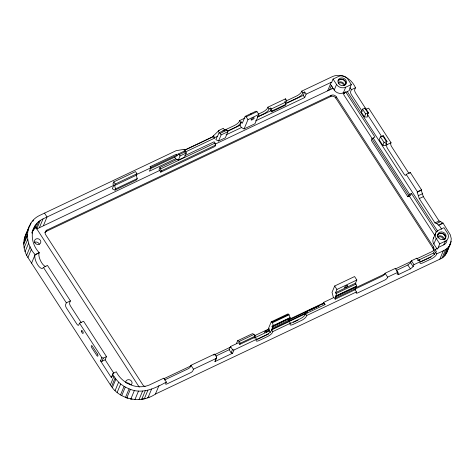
<?xml version="1.0" encoding="UTF-8"?>
<svg xmlns="http://www.w3.org/2000/svg" width="475" height="475" viewBox="0 0 475 475"><rect width="100%" height="100%" fill="white"/><g stroke="black" fill="none" stroke-linecap="round" stroke-linejoin="round"><path stroke-width="0.71" d="M31.564 263.138L35.138 254.6C24.415 243.574 24.391 222.846 39.366 215.567L176.094 150.706L184.342 149.304L185.624 151.287L184.496 151.822M29.278 226.177L25.709 234.709C22.313 242.054 23.613 250.901 27.948 257.551L110.366 384.869C119.391 399.95 141.051 404.035 155.42 394.072L440.842 258.703L443.585 256.987L446.405 253.496L450.716 243.194L451.25 238.741L450.348 234.864L442.949 222.947L438.87 224.883L438.668 225.37L436.679 223.499L434.999 222.912L419.259 198.586L417.216 192.227L417.424 191.74L421.497 189.804L410.269 172.455L406.202 174.384L405.947 174.996A2.707 1.039 64.6 0 1 404.035 174.046L387.612 148.669A2.707 1.039 64.6 0 1 386.715 145.285L386.971 144.673L391.038 142.743L368.642 108.128L365.732 109.505M113.751 185.369L112.314 188.795L114.998 190.131L136.693 179.841L137.204 178.624L136.313 175.233L136.931 173.761L135.529 171.588L113.828 181.877L112.907 184.068L113.751 185.369L43.041 218.892C29.046 225.322 29.652 242.517 39.205 252.676L39.104 252.92A7.938 3.046 64.6 0 0 40.618 260.906A7.938 3.046 64.6 0 0 45.861 266.552M100.504 360.858L101.971 361.297L105.135 359.795L106.471 356.606L83.582 321.231L79.509 323.16L101.84 357.669L100.504 360.858L111.453 377.773L113.133 373.291L116.292 371.788C122.063 383.545 136.99 390.123 149.298 385.023L163.833 378.159L166.363 382.06L165.65 383.77A2.167 0.653 -32.9 0 0 167.052 383.889L190.552 372.744A2.167 0.653 -32.9 0 0 192.773 370.91L193.485 369.2L216.315 358.376L216.653 357.081L214.688 354.047L190.956 365.299L190.243 367.003A2.167 0.653 -32.9 0 1 188.029 368.838L164.522 379.982M111.453 377.773L113.133 373.291M255.419 337.577L256.542 339.31L233.943 350.022L232.607 353.204L214.979 361.564L216.653 357.081M322.774 304.439L323.635 302.391L334.05 297.451L335.178 299.185L335.712 297.896L335.356 296.543L335.819 295.432L336.377 296.293L356.268 286.87L356.594 286.092L355.496 283.195L356.82 280.024L354.576 276.551L334.685 285.986L332.031 292.327L333.468 297.748M184.692 155.752L214.16 141.787L215.003 143.082L215.537 145.118L214.979 146.46L160.734 172.176L159.048 169.575L159.915 167.503L177.323 159.25M24.48 238.153L28.049 229.615M24.201 239.341L27.77 230.808M28.049 230.203L28.868 228.237M29.42 226.919L31.065 222.983M23.762 243.004L27.33 234.466M32.834 221.427L33.381 220.115M23.75 244.239L27.318 235.707M24.118 247.98L27.687 239.442M32.163 231.913L33.731 228.16M32.193 232.263L32.716 231.01M31.962 233.249L32.484 232.002M31.938 232.631L35.215 225.518M33.125 230.518L34.354 228.897L36.444 223.897M25.08 251.679L28.648 243.147M35.88 228.291L38.629 221.724M40.286 220.465L36.718 228.998L160.087 170.258M26.618 255.265L30.192 246.727M39.473 227.43L43.041 218.892M27.948 257.551L31.522 249.013M43.451 225.542L47.019 217.01L44.507 213.132M44.917 232.703A3.794 3.313 22.7 0 1 46.342 231.355L46.853 230.138L331.182 95.315A3.794 3.313 22.7 0 1 336.312 96.853L433.443 246.935A3.794 3.313 22.7 0 1 432.244 251.471L416.818 258.786M81.278 322.638A2.707 1.039 64.6 0 1 80.898 322.115L70.543 306.114A2.707 1.039 64.6 0 1 69.647 302.723L70.413 300.895L47.435 265.388L43.261 267.562A7.938 3.046 64.6 0 1 37.656 264.777A7.938 3.046 64.6 0 1 35.037 254.849L39.104 252.92M70.413 300.895L66.346 302.824L65.58 304.653A2.707 1.039 64.6 0 0 66.47 308.043L76.831 324.045A2.707 1.039 64.6 0 0 78.743 324.995L79.509 323.16M150.148 166.695L150.854 167.776L149.423 171.196L175.643 158.751L178.327 160.081L184.621 157.1L186.348 152.956L185.511 151.656L184.359 151.086L178.066 154.072L177.353 155.776L176.368 154.256L150.148 166.695L150.415 167.705L176.635 155.277L176.368 154.256M160.734 172.176L161.292 170.834L159.915 167.503M176.635 155.277L176.124 156.495L150.563 168.613M178.327 160.081L180.055 155.942L186.348 152.956M184.039 150.035L184.342 149.304M185.102 149.857L212.26 136.978L219.076 130.328L223.363 128.292L224.485 130.025L224.135 130.868M110.366 384.869L113.935 376.331M185.321 152.018L214.284 138.284L214.593 137.554L217.437 136.479L218.975 132.816L225.756 129.604L226.908 130.174L227.893 131.7L225.34 137.792L218.559 141.01L215.876 139.674L217.301 136.266M111.512 386.614L115.081 378.076L112.789 374.585M218.536 131.617L219.076 130.328M112.32 387.683L115.888 379.151L115.081 378.076M218.559 141.01L221.107 134.906L227.893 131.7M115.051 390.705L118.625 382.167L115.888 379.151M117.111 392.522L120.686 383.984L118.625 382.167M120.513 394.915L124.082 386.377L120.686 383.984M121.713 395.616L125.287 387.077L124.082 386.377M244.963 118.049L239.638 120.573L239.287 121.422A4.875 1.467 -32.9 0 1 234.3 125.543L226.159 129.402A4.875 1.467 -32.9 0 1 224.058 130.102M125.501 397.403L129.069 388.865L125.287 387.077M241.437 121.986L240.018 125.394L241.419 127.561L244.085 128.921L254.933 123.773L258.822 114.481L256.999 111.661L256.043 111.186L245.195 116.333L242.28 123.292L241.437 121.986L240.409 123.156A4.875 1.467 -32.9 0 1 235.422 127.276L227.282 131.136M126.023 397.557L126.807 397.884L130.376 389.352C142.815 394.292 155.61 388.057 166.363 382.06M130.287 398.834L130.833 398.994L134.401 390.462M244.085 128.921L247.974 119.629L258.822 114.481M134.936 399.57L138.504 391.038M139.027 399.6L142.595 391.067M141.71 399.315L145.279 390.777M141.17 399.344L144.317 398.786L147.891 390.248M255.568 120.87L304.701 97.553L306.126 94.151L304.724 91.978L302.919 92.839L302.563 93.682A4.875 1.467 -32.9 0 1 297.576 97.808L289.441 101.668A4.875 1.467 -32.9 0 1 286.288 101.401L286.645 100.552L285.522 98.818L267.894 107.178L267.538 108.021A4.875 1.467 -32.9 0 1 262.55 112.147L258.168 114.226M148.052 397.551L151.62 389.019M270.821 108.057L270.156 109.642L271.563 111.809L271.92 110.954L270.821 108.057L269.016 108.912L268.66 109.761A4.875 1.467 -32.9 0 1 263.673 113.881L257.414 116.85M155.42 394.072L158.988 385.54M285.166 99.667L285.522 98.818M286.645 100.552L284.834 101.413L285.932 104.31L285.576 105.165L271.563 111.809M366.344 109.529A2.707 1.039 64.6 0 1 365.958 109.007L355.603 92.999A2.707 1.039 64.6 0 1 354.706 89.615L355.472 87.786C351.91 79.177 341.893 72.627 332.702 76.469L301.797 91.105L301.441 91.948A4.875 1.467 -32.9 0 1 296.453 96.075L288.319 99.928A4.875 1.467 -32.9 0 1 286.211 100.635M285.35 103.894L303.299 95.386L304.724 91.978M215.056 144.204L327.673 90.82L331.241 82.288L331.526 82.727L333.058 79.07L338.705 76.392A6.733 5.878 22.7 0 1 347.813 79.117L351.322 84.538L349.79 88.196L350.277 87.97L351.405 89.716L350.639 91.544A2.707 1.039 64.6 0 0 351.536 94.929L361.891 110.936A2.707 1.039 64.6 0 0 362.271 111.459M214.979 361.564L216.315 358.376M327.673 90.82L329.531 89.941L331.455 85.334M329.531 89.941L331.883 88.831L332.708 86.854M46.342 231.355L330.677 96.538L331.182 95.315M343.36 92.809A6.775 5.914 22.7 0 1 334.198 90.066L336.543 84.461L333.058 79.07M215.994 355.983L229.182 349.731L230.512 346.542L238.652 342.689L239.774 344.423L254.683 337.351L255.2 336.14L254.078 334.406L252.534 333.652L237.619 340.723L236.502 343.395M433.396 250.741A3.794 3.313 22.7 0 0 432.933 248.152L335.801 98.07L336.312 96.853M351.322 84.538L345.705 87.204L343.051 93.545L349.155 90.648L350.277 87.97M344.636 92.203L343.651 94.561L372.174 138.635M272.139 329.644L271.86 329.211L272.401 327.916L272.044 326.562L272.448 325.607L273.107 326.23L289.833 318.298L290.13 317.579L288.741 314.284L287.975 313.904L271.249 321.836L268.595 328.178L269.313 330.885L270.364 332.512M273.107 326.23L273.41 325.512L290.13 317.579M355.247 287.114L355.603 288.467L355.068 289.756L356.47 291.923L306.719 315.519L306.363 316.362A4.875 1.467 -32.9 0 1 301.376 320.488L293.241 324.348A4.875 1.467 -32.9 0 1 290.088 324.081L290.445 323.232L289.322 321.498L271.694 329.858L271.338 330.707A4.875 1.467 -32.9 0 1 266.35 334.827L258.216 338.687A4.875 1.467 -32.9 0 1 256.108 339.387M290.445 323.232L272.816 331.592L272.46 332.441A4.875 1.467 -32.9 0 1 267.478 336.561L259.338 340.421A4.875 1.467 -32.9 0 1 256.185 340.153L256.542 339.31M272.044 326.562L288.77 318.63L289.127 319.984L288.586 321.284L288.859 321.723M345.533 91.651L374.9 137.02L371.984 138.795L371.319 140.38L407.811 196.769L410.525 195.486L411.392 193.408L436.317 231.925M304.855 314.598L306.025 311.796L323.659 303.436L325.031 304.57L305.597 313.785L305.241 314.628A4.875 1.467 -32.9 0 1 300.253 318.755L292.119 322.608A4.875 1.467 -32.9 0 1 290.011 323.315M386.401 143.824L385.949 144.038L386.282 143.236L385.759 143.189L387.03 141.455L383.378 135.82L380.422 136.83L379.192 139.757L382.844 145.398L385.647 145.635L386.401 143.824L386.971 144.673M383.064 136.568L383.378 135.82M382.844 145.398L384.067 142.47L387.03 141.455M391.038 142.743L390.782 143.355A2.707 1.039 64.6 0 0 391.679 146.739L408.102 172.116A2.707 1.039 64.6 0 0 409.242 173.292M336.377 296.293L336.704 295.527L335.605 292.63L336.929 289.459L356.82 280.024M410.014 173.066L410.269 172.455M407.811 196.769L408.476 195.183L411.392 193.408M418.279 260.549L419.282 259.878L420.405 261.612L413.968 264.658L413.149 266.612L410.382 268.897L398.858 274.366L397.106 274.217L397.919 272.264L395.396 268.363L385.1 273.244L384.792 273.98A2.707 0.813 -32.9 0 1 382.025 276.266L355.389 288.901A2.707 0.813 -32.9 0 1 354.819 289.132M417.216 192.227L421.295 190.291L421.497 189.804M397.919 272.264L387.624 277.151L387.321 277.881A2.707 0.813 -32.9 0 1 384.548 280.173L357.912 292.802A2.707 0.813 -32.9 0 1 356.161 292.653L356.47 291.923M398.858 274.366L396.328 270.459L407.853 264.997L410.626 262.705L411.445 260.757L416.979 258.127L418.38 260.306M418.926 260.722L419.282 259.878M433.343 238.563L435.688 232.952M437.297 249.25L433.853 244.049L436.198 238.444A6.775 5.914 22.7 0 1 438.342 230.345L443.959 227.679L447.468 233.1A6.733 5.878 22.7 0 1 445.336 241.158L443.804 244.815L438.223 247.463L438.496 247.879L435.058 249.553L433.633 252.973L417.561 260.591M442.949 222.947L442.742 223.434L440.753 221.564L439.072 220.976L423.332 196.656L421.295 190.291M432.933 248.152L433.443 246.935M435.058 249.553L436.46 251.732L435.557 252.16L435.201 253.009A4.875 1.467 -32.9 0 1 430.219 257.129L422.079 260.989A4.875 1.467 -32.9 0 1 419.971 261.689M438.223 247.463L439.749 243.806L445.336 241.158M450.716 243.194C448.833 249.47 441.857 251.281 436.685 253.888L436.329 254.743A4.875 1.467 -32.9 0 1 431.342 258.863L423.201 262.723A4.875 1.467 -32.9 0 1 420.054 262.461L420.405 261.612M439.797 259.196L443.365 250.663M441.982 258.145L445.55 249.607M443.585 256.987L447.159 248.455M444.968 255.615L448.537 247.083M448.958 246.578L446.405 253.496M449.504 245.266L451.155 241.33M114.998 190.131L115.508 188.908L114.612 185.523L115.235 184.045L136.931 173.761M101.971 361.297L103.307 358.108L106.471 356.606M232.607 353.204L231.141 352.765L232.477 349.582L230.512 346.542M264.569 332.625L265.133 331.283L269.147 329.377M367.935 115.265L367.484 115.478L367.81 114.701L367.282 114.653L368.57 112.902L365.483 108.128L362.532 109.137L361.297 112.082L364.384 116.856L367.169 117.093L367.935 115.265L381.55 136.325M364.384 116.856L365.619 113.911L368.57 112.902M239.774 344.423L240.285 343.211L255.2 336.14M26.737 232.744L25.709 234.709M34.354 228.897L35.857 227.406L139.217 387.113M222.68 130.88L224.485 130.025M271.385 108.923L285.398 102.279M218.975 132.816L220.127 133.386L226.908 130.174M184.787 150.201L213.216 136.717M227.287 131.433L240.018 125.394M257.48 117.111L270.726 110.829M136.117 174.764L150.854 167.776M178.066 154.072L179.212 154.642L185.511 151.656M114.612 185.523L136.313 175.233M271.92 110.954L285.932 104.31M226.011 134.87L241.419 127.561M115.508 188.908L137.204 178.624M351.405 89.716L355.472 87.786M35.138 254.6L39.205 252.676M418.6 195.558L422.673 193.628M419.259 198.586L423.332 196.656M434.999 222.912L439.072 220.976M436.679 223.499L440.753 221.564M440.414 224.538L442.16 223.713M271.249 321.836L272.015 322.216L288.741 314.284M335.605 292.63L355.496 283.195M272.015 322.216L272.365 322.757L289.091 314.83M336.163 293.497L356.054 284.062M237.619 340.723L239.162 341.472L254.078 334.406M336.704 295.527L356.594 286.092M164.006 378.658L191.496 365.619M213.625 355.128L230.393 347.178M254.535 335.73L269.289 328.736M288.735 319.515L323.606 302.979M355.122 288.034L385.302 273.725M395.36 268.957L411.457 261.327M288.568 320.168L318.707 305.882M272.401 327.916L289.127 319.984M309.439 310.478L319.23 305.835M265.133 331.283L266.279 331.853L269.628 330.267M271.86 329.211L305.787 313.12M335.178 299.185L355.068 289.756M254.119 338.087L269.313 330.885M288.717 321.682L305.461 313.743M257.503 339.316L268.731 333.99M293.402 322.299L298.033 320.103M421.64 261.488L431.015 257.046M245.195 116.333L246.151 116.808L256.999 111.661M306.126 94.151L331.241 82.288M160.758 168.803L215.003 143.082M161.292 170.834L215.537 145.118M335.356 296.543L343.312 292.772M344.636 292.143L353.258 288.058M335.712 297.896L355.603 288.467M147.309 397.795L149.174 396.999M144.317 398.786L145.225 398.483M331.883 88.831L333.224 88.457M130.833 398.994L132.103 399.178M126.807 397.884L127.906 398.187M232.477 349.582L233.943 350.022M101.84 357.669L103.307 358.108M129.069 388.865L130.376 389.352M306.025 311.796L307.402 312.93M344.238 92.762L344.571 93.248M436.198 238.444L439.749 243.806M435.557 252.16L436.685 253.888M364.782 108.068L367.87 112.848M382.678 135.761L386.329 141.396M406.202 174.384L417.424 191.74M438.87 224.883L441.697 229.241M362.532 109.137L365.619 113.911M380.422 136.83L384.067 142.47M347.29 91.627L437.695 231.283M373.089 137.881L409.587 194.269M409.135 195.742L434.845 235.469M371.984 138.795L408.476 195.183M330.422 84.235L334.198 90.066M433.633 252.973L434.684 254.6M301.797 91.105L302.919 92.839M411.445 260.757L413.968 264.658M303.299 95.386L304.701 97.553M410.626 262.705L413.149 266.612M407.853 264.997L410.382 268.897M385.1 273.244L387.624 277.151M267.894 107.178L269.016 108.912M246.151 116.808L247.974 119.629M239.638 120.573L240.76 122.307M334.685 285.986L336.929 289.459M220.127 133.386L221.107 134.906M213.311 135.571L214.593 137.554M213.002 136.301L214.284 138.284M305.597 313.785L306.719 315.519M179.212 154.642L180.055 155.942M174.592 157.124L175.643 158.751M271.694 329.858L272.816 331.592M266.279 331.853L266.843 332.726M239.162 341.472L240.285 343.211M229.182 349.731L231.141 352.765M113.828 181.877L115.235 184.045M190.956 365.299L193.485 369.2M105.135 359.795L113.78 373.154M43.368 267.318L66.346 302.824M323.635 302.391L325.031 304.57M254.683 337.351L254.962 337.79M272.365 322.757L273.41 325.512M250.462 114.131A1.894 0.57 -32.9 0 1 251.204 113.875M330.677 96.538A3.794 3.313 22.7 0 1 335.801 98.07M46.853 230.138A3.794 3.313 22.7 0 0 45.653 234.674L142.779 384.75A3.794 3.313 22.7 0 0 145.095 386.46M345.705 87.204A6.775 5.914 22.7 0 1 336.543 84.461M433.853 244.049A6.775 5.914 22.7 0 1 433.812 237.755M446.916 240.433A6.733 5.878 22.7 0 1 443.804 244.815M437.736 237.945A2.981 2.601 22.7 0 1 440.984 236.9A2.981 2.601 22.7 0 1 443.246 239.596M338.527 83.44A2.981 2.601 22.7 0 1 341.697 83.054A2.981 2.601 22.7 0 1 343.591 85.613M338.164 80.987A4.061 3.545 22.7 0 1 343.567 79.984A4.061 3.545 22.7 0 1 345.2 85.013M437.35 236.532A4.061 3.545 22.7 0 1 442.48 233.623A4.061 3.545 22.7 0 1 444.737 239.174M437.576 236.556A4.061 3.545 22.7 0 1 441.946 236.265A4.061 3.545 22.7 0 1 444.309 239.869M338.556 82.187A4.061 3.545 22.7 0 1 344.654 85.672M338.141 80.554A4.334 3.782 22.7 0 1 343.562 79.705A4.334 3.782 22.7 0 1 345.717 84.586M437.196 235.743A4.334 3.782 22.7 0 1 442.843 233.51A4.334 3.782 22.7 0 1 445.093 239.133M125.691 382.369A3.254 2.838 22.7 0 1 130.007 379.952A3.254 2.838 22.7 0 1 131.207 384.738M34.586 242.274A3.254 2.838 22.7 0 1 39.324 244.31M126.576 383.004A3.254 2.838 22.7 0 1 130.215 384.56M97.375 353.982L92.233 346.079A1.627 0.623 64.6 0 0 91.283 345.931A1.627 0.623 64.6 0 0 91.847 347.854L96.763 355.448A1.627 0.623 64.6 0 0 97.909 356.018A1.627 0.623 64.6 0 0 97.375 353.982M81.451 331.182A1.627 0.623 64.6 0 0 82.905 333.432A1.627 0.623 64.6 0 0 82.638 331.212A1.627 0.623 64.6 0 0 81.451 331.182M345.361 287.589A1.894 0.57 -32.9 0 0 347.73 285.623A1.894 0.57 -32.9 0 0 345.248 286.496A1.894 0.57 -32.9 0 0 345.361 287.589M251.875 119.908A1.894 0.57 -32.9 0 0 254.25 117.942A1.894 0.57 -32.9 0 0 251.762 118.815A1.894 0.57 -32.9 0 0 251.875 119.908M338.378 83.155A4.334 3.782 22.7 0 0 345.735 84.229A4.334 3.782 22.7 0 0 342.469 77.959A4.334 3.782 22.7 0 0 338.378 83.155M438.235 237.482A4.334 3.782 22.7 0 0 445.603 237.91A4.334 3.782 22.7 0 0 441.714 231.901A4.334 3.782 22.7 0 0 438.235 237.482M34.936 242.873A3.254 2.838 22.7 0 0 40.464 243.194A3.254 2.838 22.7 0 0 37.543 238.688A3.254 2.838 22.7 0 0 34.936 242.873"/></g></svg>
